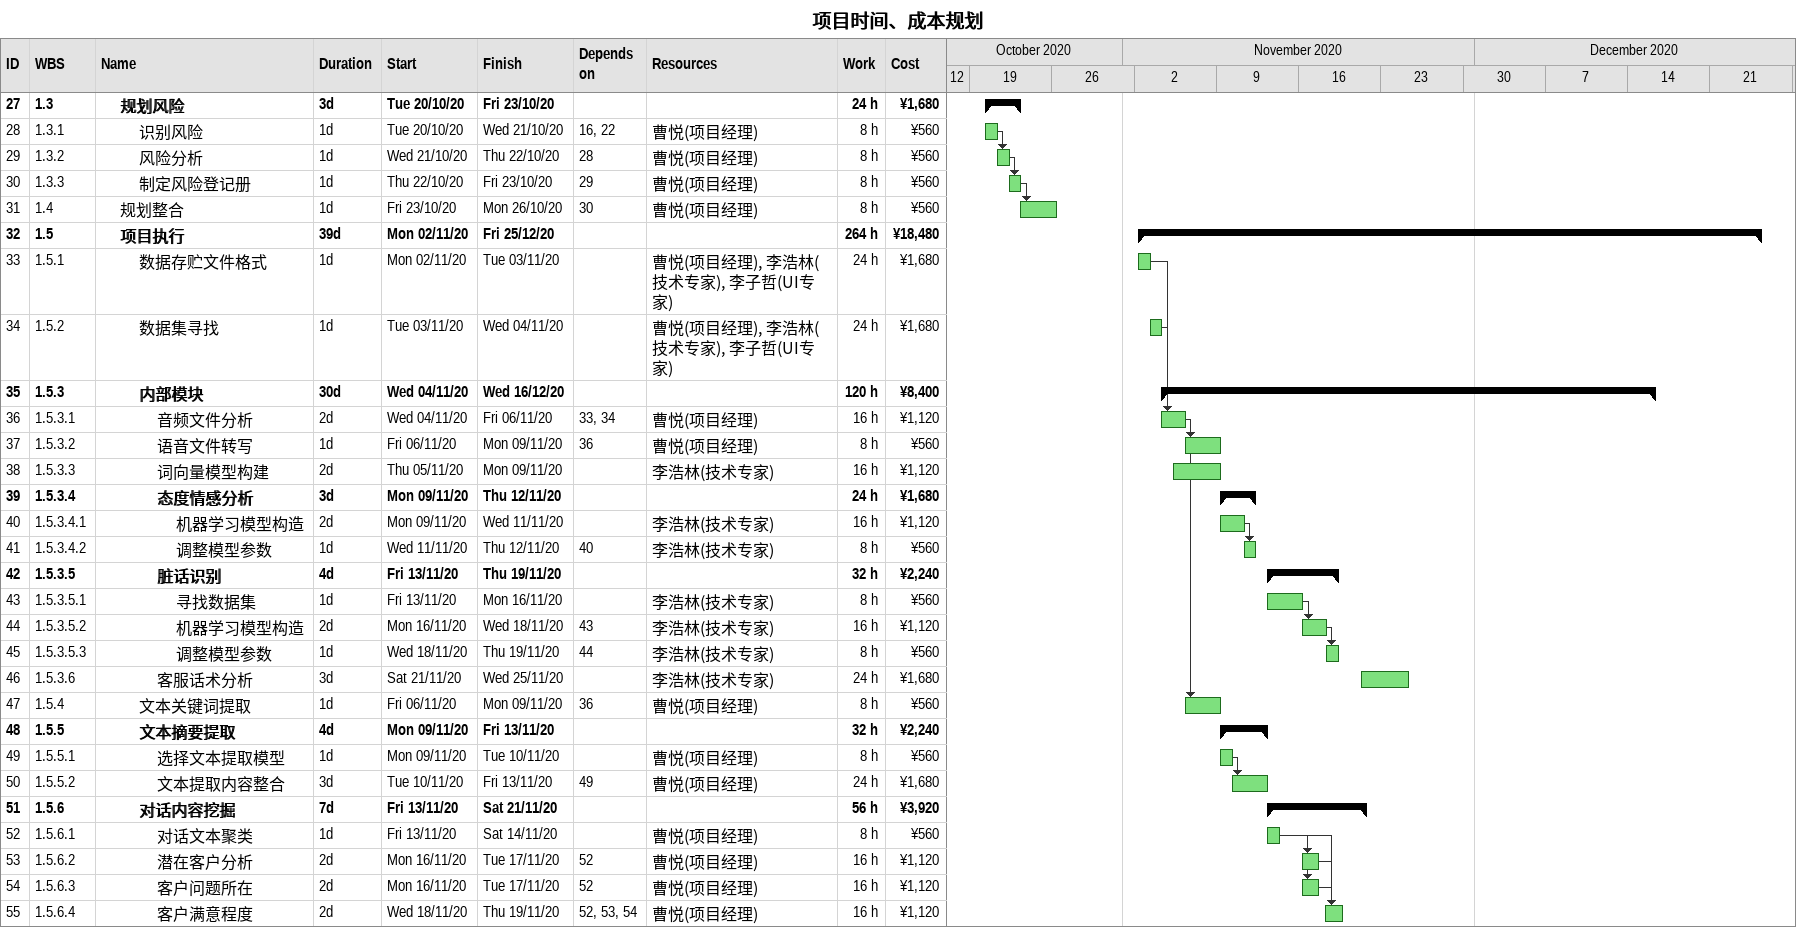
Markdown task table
项目时间、成本规划

| ID | WBS | Task | Duration | Start | Finish | Predecessors | Resources | Work (h) | Cost (¥) |
|---|---|---|---|---|---|---|---|---|---|
| 27 | 1.3 | **规划风险** | 3d | 2020-10-20 | 2020-10-23 |  |  | 24 | 1680 |
| 28 | 1.3.1 | 识别风险 | 1d | 2020-10-20 | 2020-10-21 | 16, 22 | 曹悦(项目经理) | 8 | 560 |
| 29 | 1.3.2 | 风险分析 | 1d | 2020-10-21 | 2020-10-22 | 28 | 曹悦(项目经理) | 8 | 560 |
| 30 | 1.3.3 | 制定风险登记册 | 1d | 2020-10-22 | 2020-10-23 | 29 | 曹悦(项目经理) | 8 | 560 |
| 31 | 1.4 | 规划整合 | 1d | 2020-10-23 | 2020-10-26 | 30 | 曹悦(项目经理) | 8 | 560 |
| 32 | 1.5 | **项目执行** | 39d | 2020-11-02 | 2020-12-25 |  |  | 264 | 18480 |
| 33 | 1.5.1 | 数据存贮文件格式 | 1d | 2020-11-02 | 2020-11-03 |  | 曹悦(项目经理), 李浩林(技术专家), 李子哲(UI专家) | 24 | 1680 |
| 34 | 1.5.2 | 数据集寻找 | 1d | 2020-11-03 | 2020-11-04 |  | 曹悦(项目经理), 李浩林(技术专家), 李子哲(UI专家) | 24 | 1680 |
| 35 | 1.5.3 | **内部模块** | 30d | 2020-11-04 | 2020-12-16 |  |  | 120 | 8400 |
| 36 | 1.5.3.1 | 音频文件分析 | 2d | 2020-11-04 | 2020-11-06 | 33, 34 | 曹悦(项目经理) | 16 | 1120 |
| 37 | 1.5.3.2 | 语音文件转写 | 1d | 2020-11-06 | 2020-11-09 | 36 | 曹悦(项目经理) | 8 | 560 |
| 38 | 1.5.3.3 | 词向量模型构建 | 2d | 2020-11-05 | 2020-11-09 |  | 李浩林(技术专家) | 16 | 1120 |
| 39 | 1.5.3.4 | **态度情感分析** | 3d | 2020-11-09 | 2020-11-12 |  |  | 24 | 1680 |
| 40 | 1.5.3.4.1 | 机器学习模型构造 | 2d | 2020-11-09 | 2020-11-11 |  | 李浩林(技术专家) | 16 | 1120 |
| 41 | 1.5.3.4.2 | 调整模型参数 | 1d | 2020-11-11 | 2020-11-12 | 40 | 李浩林(技术专家) | 8 | 560 |
| 42 | 1.5.3.5 | **脏话识别** | 4d | 2020-11-13 | 2020-11-19 |  |  | 32 | 2240 |
| 43 | 1.5.3.5.1 | 寻找数据集 | 1d | 2020-11-13 | 2020-11-16 |  | 李浩林(技术专家) | 8 | 560 |
| 44 | 1.5.3.5.2 | 机器学习模型构造 | 2d | 2020-11-16 | 2020-11-18 | 43 | 李浩林(技术专家) | 16 | 1120 |
| 45 | 1.5.3.5.3 | 调整模型参数 | 1d | 2020-11-18 | 2020-11-19 | 44 | 李浩林(技术专家) | 8 | 560 |
| 46 | 1.5.3.6 | 客服话术分析 | 3d | 2020-11-21 | 2020-11-25 |  | 李浩林(技术专家) | 24 | 1680 |
| 47 | 1.5.4 | 文本关键词提取 | 1d | 2020-11-06 | 2020-11-09 | 36 | 曹悦(项目经理) | 8 | 560 |
| 48 | 1.5.5 | **文本摘要提取** | 4d | 2020-11-09 | 2020-11-13 |  |  | 32 | 2240 |
| 49 | 1.5.5.1 | 选择文本提取模型 | 1d | 2020-11-09 | 2020-11-10 |  | 曹悦(项目经理) | 8 | 560 |
| 50 | 1.5.5.2 | 文本提取内容整合 | 3d | 2020-11-10 | 2020-11-13 | 49 | 曹悦(项目经理) | 24 | 1680 |
| 51 | 1.5.6 | **对话内容挖掘** | 7d | 2020-11-13 | 2020-11-21 |  |  | 56 | 3920 |
| 52 | 1.5.6.1 | 对话文本聚类 | 1d | 2020-11-13 | 2020-11-14 |  | 曹悦(项目经理) | 8 | 560 |
| 53 | 1.5.6.2 | 潜在客户分析 | 2d | 2020-11-16 | 2020-11-17 | 52 | 曹悦(项目经理) | 16 | 1120 |
| 54 | 1.5.6.3 | 客户问题所在 | 2d | 2020-11-16 | 2020-11-17 | 52 | 曹悦(项目经理) | 16 | 1120 |
| 55 | 1.5.6.4 | 客户满意程度 | 2d | 2020-11-18 | 2020-11-19 | 52, 53, 54 | 曹悦(项目经理) | 16 | 1120 |
